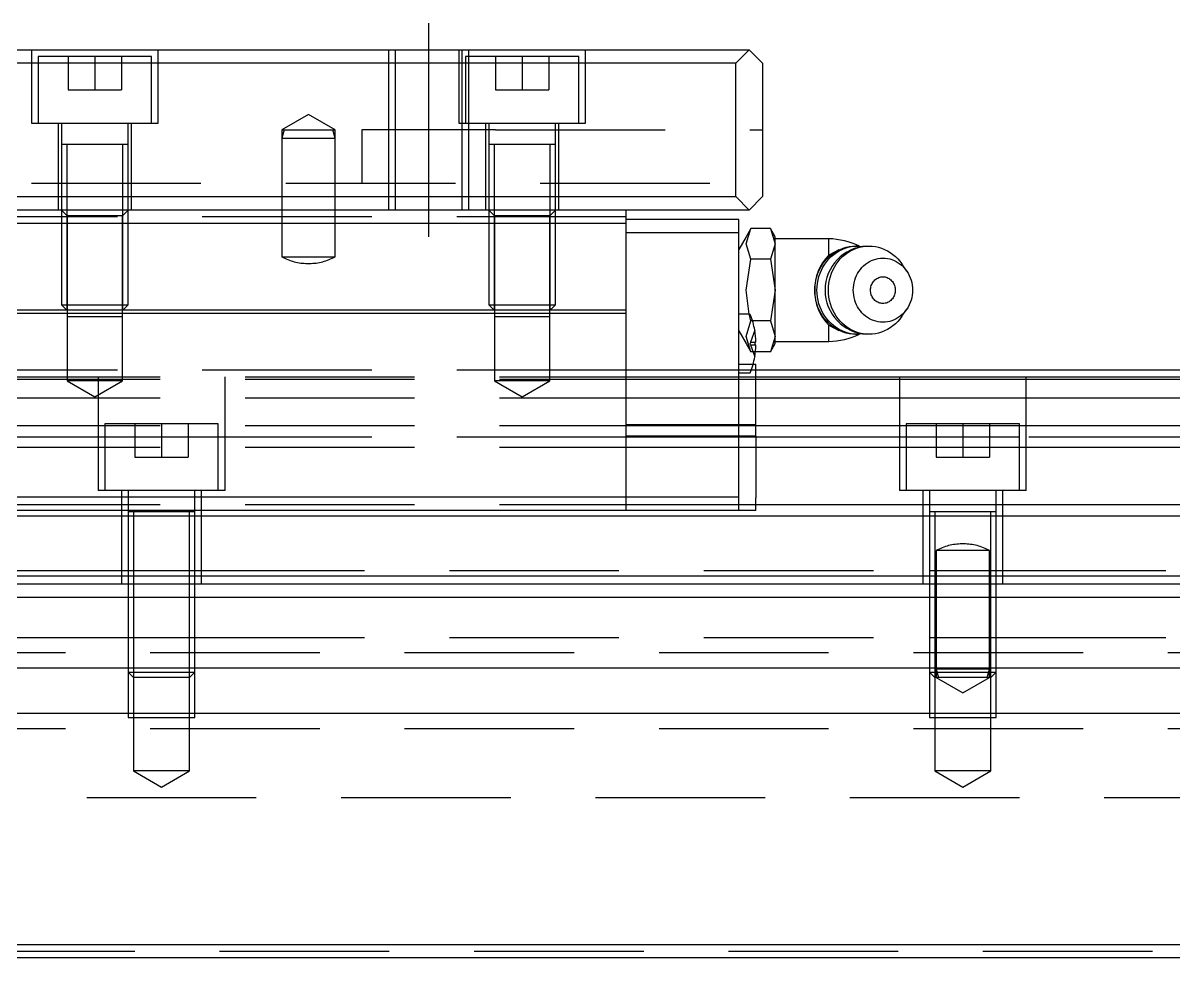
# Model space of a CAD drawing. Extents: x -25 to 921, y -348 to 120.
# Drawn here: x 309.6 to 395.8, y -322.6 to -252.6 of the extents above; entities that cross this region are included whole.
import ezdxf

# ---------------------------------------------------------------- set-up
doc = ezdxf.new("R2010")
doc.units = 0
doc.linetypes.add('CENTER', pattern=[50.8, 31.75, -6.35, 6.35, -6.35])
doc.linetypes.add('DASHED', pattern=[19.05, 12.7, -6.35])
doc.layers.get('0').update_dxf_attribs({"linetype": 'CONTINUOUS'})
doc.layers.add('CENTER', color=1, linetype='CENTER')

msp = doc.modelspace()

# ---------------------------------------------------------------- linework, layer by layer
at = {"color": 7, "linetype": 'CONTINUOUS'}
for p, q in [((216, -254.57), (364, -254.57)), ((364, -254.57), (363, -255.57)), ((365, -255.57), (364, -254.57)), ((363, -255.57), (217, -255.57)), ((363, -265.57), (363, -255.57)), ((365, -255.57), (365, -265.57)), ((217, -265.57), (363, -265.57)), ((363, -265.57), (364, -266.57)), ((364, -266.57), (365, -265.57)), ((364, -266.57), (216, -266.57)), ((354.8, -267.57), (354.8, -266.57)), ((354.8, -267.57), (307.2, -267.57)), ((363.232, -267.27), (354.8, -267.27)), ((354.8, -274.07), (354.8, -267.57)), ((363.232, -268.27), (363.232, -267.27)), ((364.135, -267.951), (363.778, -268.57)), ((363.778, -269.106), (364.135, -267.951)), ((365.6, -267.951), (364.135, -267.951)), ((365.6, -267.951), (365.599, -267.95)), ((365.957, -268.57), (365.6, -267.951)), ((365.6, -267.951), (365.957, -269.106)), ((363.232, -268.27), (354.8, -268.27)), ((363.232, -288.07), (363.232, -268.27)), ((363.778, -268.57), (363.232, -269.515)), ((365.957, -269.106), (365.957, -268.57)), ((369.957, -268.72), (365.957, -268.72)), ((369.957, -269.957), (369.957, -268.72)), ((364.135, -270.261), (363.778, -269.106)), ((365.957, -269.106), (365.6, -270.261)), ((365.957, -272.57), (365.957, -269.106)), ((370.718, -269.561), (369.957, -269.957)), ((370.177, -269.9), (370.376, -269.756)), ((370.33, -269.9), (370.529, -269.756)), ((370.376, -269.756), (370.585, -269.63)), ((370.529, -269.756), (370.738, -269.63)), ((370.585, -269.63), (370.802, -269.521)), ((370.738, -269.63), (370.955, -269.521)), ((370.802, -269.521), (371.027, -269.432)), ((370.955, -269.521), (371.18, -269.432)), ((371.027, -269.432), (371.257, -269.361)), ((371.18, -269.432), (371.41, -269.361)), ((371.189, -269.9), (371.388, -269.756)), ((371.257, -269.361), (371.492, -269.311)), ((371.388, -269.756), (371.597, -269.63)), ((371.41, -269.361), (371.645, -269.311)), ((371.492, -269.311), (371.729, -269.28)), ((371.597, -269.63), (371.815, -269.521)), ((371.645, -269.311), (371.883, -269.28)), ((371.729, -269.28), (371.969, -269.27)), ((371.815, -269.521), (372.039, -269.432)), ((371.883, -269.28), (372.122, -269.27)), ((372.122, -269.27), (371.969, -269.27)), ((372.039, -269.432), (372.27, -269.361)), ((372.122, -269.27), (372.534, -269.3)), ((372.27, -269.361), (372.504, -269.311)), ((372.504, -269.311), (372.742, -269.28)), ((372.742, -269.28), (372.981, -269.27)), ((372.981, -269.27), (373.219, -269.28)), ((373.219, -269.28), (373.455, -269.31)), ((373.455, -269.31), (373.688, -269.36)), ((373.688, -269.36), (373.916, -269.429)), ((373.916, -269.429), (374.14, -269.517)), ((374.14, -269.517), (374.356, -269.624)), ((374.356, -269.624), (374.563, -269.749)), ((374.563, -269.749), (374.762, -269.891)), ((363.778, -272.57), (364.135, -270.261)), ((365.6, -270.261), (364.135, -270.261)), ((365.6, -270.261), (365.957, -272.57)), ((369.502, -270.63), (369.65, -270.427)), ((369.65, -270.427), (369.813, -270.237)), ((369.655, -270.63), (369.803, -270.427)), ((369.803, -270.427), (369.966, -270.237)), ((369.813, -270.237), (369.989, -270.061)), ((369.966, -270.237), (370.142, -270.061)), ((369.989, -270.061), (370.177, -269.9)), ((370.142, -270.061), (370.33, -269.9)), ((370.515, -270.63), (370.663, -270.427)), ((370.663, -270.427), (370.826, -270.237)), ((370.826, -270.237), (371.001, -270.061)), ((371.001, -270.061), (371.189, -269.9)), ((372.707, -270.632), (372.851, -270.527)), ((372.851, -270.527), (373.002, -270.435)), ((373.002, -270.435), (373.159, -270.356)), ((373.159, -270.356), (373.322, -270.29)), ((373.322, -270.29), (373.489, -270.238)), ((373.489, -270.238), (373.659, -270.201)), ((373.659, -270.201), (373.831, -270.178)), ((373.831, -270.178), (374.005, -270.17)), ((374.005, -270.17), (374.178, -270.177)), ((374.178, -270.177), (374.351, -270.198)), ((374.351, -270.198), (374.521, -270.233)), ((374.521, -270.233), (374.688, -270.283)), ((374.688, -270.283), (374.852, -270.348)), ((374.762, -269.891), (374.949, -270.049)), ((374.852, -270.348), (375.01, -270.425)), ((374.949, -270.049), (375.124, -270.223)), ((375.01, -270.425), (375.162, -270.516)), ((375.124, -270.223), (375.287, -270.41)), ((375.162, -270.516), (375.307, -270.619)), ((375.287, -270.41), (375.435, -270.611)), ((375.307, -270.619), (375.444, -270.735)), ((375.799, -271.145), (375.435, -270.611)), ((369.069, -271.55), (369.152, -271.307)), ((369.152, -271.307), (369.252, -271.072)), ((369.222, -271.55), (369.305, -271.307)), ((369.252, -271.072), (369.369, -270.846)), ((369.305, -271.307), (369.405, -271.072)), ((369.369, -270.846), (369.502, -270.63)), ((369.405, -271.072), (369.522, -270.846)), ((369.522, -270.846), (369.655, -270.63)), ((370.082, -271.55), (370.165, -271.307)), ((370.165, -271.307), (370.265, -271.072)), ((370.265, -271.072), (370.382, -270.846)), ((370.382, -270.846), (370.515, -270.63)), ((371.965, -271.654), (372.038, -271.483)), ((372.038, -271.483), (372.122, -271.319)), ((372.122, -271.319), (372.218, -271.163)), ((372.218, -271.163), (372.326, -271.015)), ((372.326, -271.015), (372.443, -270.877)), ((372.443, -270.877), (372.57, -270.749)), ((372.57, -270.749), (372.707, -270.632)), ((375.444, -270.735), (375.572, -270.862)), ((375.572, -270.862), (375.691, -270.999)), ((375.691, -270.999), (375.799, -271.145)), ((375.799, -271.145), (375.898, -271.303)), ((375.898, -271.303), (375.985, -271.469)), ((375.985, -271.469), (376.059, -271.642)), ((368.92, -272.57), (368.929, -272.311)), ((368.929, -272.311), (368.957, -272.054)), ((368.957, -272.054), (369.004, -271.8)), ((369.004, -271.8), (369.069, -271.55)), ((369.073, -272.57), (369.082, -272.311)), ((369.082, -272.311), (369.111, -272.054)), ((369.111, -272.054), (369.157, -271.8)), ((369.157, -271.8), (369.222, -271.55)), ((369.933, -272.57), (369.942, -272.311)), ((369.942, -272.311), (369.97, -272.054)), ((369.97, -272.054), (370.017, -271.8)), ((370.017, -271.8), (370.082, -271.55)), ((371.804, -272.382), (371.825, -272.196)), ((371.825, -272.196), (371.858, -272.011)), ((371.858, -272.011), (371.905, -271.83)), ((371.905, -271.83), (371.965, -271.654)), ((373.105, -272.396), (373.122, -272.311)), ((373.122, -272.311), (373.147, -272.228)), ((373.147, -272.228), (373.177, -272.147)), ((373.177, -272.147), (373.215, -272.07)), ((373.215, -272.07), (373.258, -271.996)), ((373.258, -271.996), (373.307, -271.927)), ((373.307, -271.927), (373.361, -271.863)), ((373.361, -271.863), (373.421, -271.804)), ((373.421, -271.804), (373.485, -271.751)), ((373.485, -271.751), (373.553, -271.704)), ((373.553, -271.704), (373.624, -271.664)), ((373.624, -271.664), (373.699, -271.63)), ((373.699, -271.63), (373.776, -271.604)), ((373.776, -271.604), (373.854, -271.585)), ((373.854, -271.585), (373.934, -271.574)), ((373.934, -271.574), (374.015, -271.57)), ((374.015, -271.57), (374.095, -271.574)), ((374.095, -271.574), (374.175, -271.585)), ((374.175, -271.585), (374.254, -271.604)), ((374.254, -271.604), (374.331, -271.63)), ((374.331, -271.63), (374.405, -271.664)), ((374.405, -271.664), (374.477, -271.704)), ((374.477, -271.704), (374.545, -271.751)), ((374.545, -271.751), (374.609, -271.804)), ((374.609, -271.804), (374.668, -271.863)), ((374.668, -271.863), (374.722, -271.927)), ((374.722, -271.927), (374.771, -271.996)), ((374.771, -271.996), (374.815, -272.07)), ((374.815, -272.07), (374.852, -272.147)), ((374.852, -272.147), (374.883, -272.228)), ((374.883, -272.228), (374.907, -272.311)), ((374.907, -272.311), (374.925, -272.396)), ((376.059, -271.642), (376.121, -271.82)), ((376.121, -271.82), (376.169, -272.003)), ((376.169, -272.003), (376.204, -272.19)), ((376.204, -272.19), (376.225, -272.38)), ((364, -274.368), (363.778, -272.57)), ((365.957, -272.57), (365.6, -274.879)), ((365.957, -276.034), (365.957, -272.57)), ((368.929, -272.829), (368.92, -272.57)), ((368.957, -273.086), (368.929, -272.829)), ((369.004, -273.34), (368.957, -273.086)), ((369.082, -272.829), (369.073, -272.57)), ((369.111, -273.086), (369.082, -272.829)), ((369.157, -273.34), (369.111, -273.086)), ((369.942, -272.829), (369.933, -272.57)), ((369.97, -273.086), (369.942, -272.829)), ((370.017, -273.34), (369.97, -273.086)), ((371.797, -272.57), (371.804, -272.382)), ((371.804, -272.758), (371.797, -272.57)), ((371.825, -272.944), (371.804, -272.758)), ((371.858, -273.129), (371.825, -272.944)), ((371.905, -273.31), (371.858, -273.129)), ((373.091, -272.57), (373.094, -272.483)), ((373.094, -272.657), (373.091, -272.57)), ((373.094, -272.483), (373.105, -272.396)), ((373.105, -272.744), (373.094, -272.657)), ((373.122, -272.829), (373.105, -272.744)), ((373.147, -272.912), (373.122, -272.829)), ((373.177, -272.993), (373.147, -272.912)), ((373.215, -273.07), (373.177, -272.993)), ((373.258, -273.144), (373.215, -273.07)), ((373.307, -273.213), (373.258, -273.144)), ((374.771, -273.144), (374.722, -273.213)), ((374.815, -273.07), (374.771, -273.144)), ((374.852, -272.993), (374.815, -273.07)), ((374.883, -272.912), (374.852, -272.993)), ((374.907, -272.829), (374.883, -272.912)), ((374.925, -272.744), (374.907, -272.829)), ((374.925, -272.396), (374.935, -272.483)), ((374.935, -272.657), (374.925, -272.744)), ((374.935, -272.483), (374.939, -272.57)), ((374.939, -272.57), (374.935, -272.657)), ((376.169, -273.137), (376.121, -273.32)), ((376.204, -272.95), (376.169, -273.137)), ((376.225, -272.76), (376.204, -272.95)), ((376.225, -272.38), (376.232, -272.57)), ((376.232, -272.57), (376.225, -272.76)), ((369.069, -273.59), (369.004, -273.34)), ((369.152, -273.833), (369.069, -273.59)), ((369.252, -274.068), (369.152, -273.833)), ((369.222, -273.59), (369.157, -273.34)), ((369.305, -273.833), (369.222, -273.59)), ((369.369, -274.294), (369.252, -274.068)), ((369.405, -274.068), (369.305, -273.833)), ((369.522, -274.294), (369.405, -274.068)), ((370.082, -273.59), (370.017, -273.34)), ((370.165, -273.833), (370.082, -273.59)), ((370.265, -274.068), (370.165, -273.833)), ((370.382, -274.294), (370.265, -274.068)), ((371.965, -273.486), (371.905, -273.31)), ((372.038, -273.657), (371.965, -273.486)), ((372.122, -273.821), (372.038, -273.657)), ((372.218, -273.977), (372.122, -273.821)), ((372.326, -274.125), (372.218, -273.977)), ((373.361, -273.277), (373.307, -273.213)), ((373.421, -273.336), (373.361, -273.277)), ((373.485, -273.389), (373.421, -273.336)), ((373.553, -273.436), (373.485, -273.389)), ((373.624, -273.476), (373.553, -273.436)), ((373.699, -273.51), (373.624, -273.476)), ((373.776, -273.536), (373.699, -273.51)), ((373.854, -273.555), (373.776, -273.536)), ((373.934, -273.566), (373.854, -273.555)), ((374.015, -273.57), (373.934, -273.566)), ((374.095, -273.566), (374.015, -273.57)), ((374.175, -273.555), (374.095, -273.566)), ((374.254, -273.536), (374.175, -273.555)), ((374.331, -273.51), (374.254, -273.536)), ((374.405, -273.476), (374.331, -273.51)), ((374.477, -273.436), (374.405, -273.476)), ((374.545, -273.389), (374.477, -273.436)), ((374.609, -273.336), (374.545, -273.389)), ((374.668, -273.277), (374.609, -273.336)), ((374.722, -273.213), (374.668, -273.277)), ((375.435, -274.529), (375.799, -273.995)), ((375.799, -273.995), (375.691, -274.141)), ((375.898, -273.837), (375.799, -273.995)), ((375.985, -273.671), (375.898, -273.837)), ((376.059, -273.498), (375.985, -273.671)), ((376.121, -273.32), (376.059, -273.498)), ((354.8, -274.07), (307.2, -274.07)), ((354.8, -274.32), (307.2, -274.32)), ((354.8, -274.32), (354.8, -274.07)), ((354.8, -288.07), (354.8, -274.32)), ((364.014, -274.37), (363.232, -274.37)), ((365.6, -274.879), (364.257, -274.879)), ((365.6, -274.879), (365.957, -276.034)), ((369.502, -274.51), (369.369, -274.294)), ((369.65, -274.713), (369.502, -274.51)), ((369.655, -274.51), (369.522, -274.294)), ((369.813, -274.903), (369.65, -274.713)), ((369.803, -274.713), (369.655, -274.51)), ((369.966, -274.903), (369.803, -274.713)), ((369.989, -275.079), (369.813, -274.903)), ((370.142, -275.079), (369.966, -274.903)), ((370.515, -274.51), (370.382, -274.294)), ((370.663, -274.713), (370.515, -274.51)), ((370.826, -274.904), (370.663, -274.713)), ((371.001, -275.079), (370.826, -274.904)), ((372.443, -274.263), (372.326, -274.125)), ((372.57, -274.391), (372.443, -274.263)), ((372.707, -274.508), (372.57, -274.391)), ((372.851, -274.613), (372.707, -274.508)), ((373.002, -274.705), (372.851, -274.613)), ((373.159, -274.784), (373.002, -274.705)), ((373.322, -274.85), (373.159, -274.784)), ((373.489, -274.902), (373.322, -274.85)), ((373.659, -274.939), (373.489, -274.902)), ((374.521, -274.907), (374.351, -274.942)), ((374.688, -274.857), (374.521, -274.907)), ((374.852, -274.792), (374.688, -274.857)), ((375.01, -274.715), (374.852, -274.792)), ((375.124, -274.917), (374.949, -275.091)), ((375.162, -274.624), (375.01, -274.715)), ((375.287, -274.73), (375.124, -274.917)), ((375.307, -274.521), (375.162, -274.624)), ((375.435, -274.529), (375.287, -274.73)), ((375.444, -274.405), (375.307, -274.521)), ((375.572, -274.278), (375.444, -274.405)), ((375.691, -274.141), (375.572, -274.278)), ((369.957, -275.183), (370.717, -275.579)), ((369.957, -276.42), (369.957, -275.183)), ((370.177, -275.24), (369.989, -275.079)), ((370.33, -275.24), (370.142, -275.079)), ((370.376, -275.384), (370.177, -275.24)), ((370.529, -275.384), (370.33, -275.24)), ((370.585, -275.51), (370.376, -275.384)), ((370.738, -275.51), (370.529, -275.384)), ((370.802, -275.619), (370.585, -275.51)), ((370.955, -275.619), (370.738, -275.51)), ((371.027, -275.708), (370.802, -275.619)), ((371.18, -275.708), (370.955, -275.619)), ((371.189, -275.24), (371.001, -275.079)), ((371.257, -275.779), (371.027, -275.708)), ((371.41, -275.779), (371.18, -275.708)), ((371.388, -275.384), (371.189, -275.24)), ((371.492, -275.829), (371.257, -275.779)), ((371.597, -275.51), (371.388, -275.384)), ((371.645, -275.829), (371.41, -275.779)), ((371.815, -275.619), (371.597, -275.51)), ((372.039, -275.709), (371.815, -275.619)), ((372.27, -275.779), (372.039, -275.709)), ((372.505, -275.829), (372.27, -275.779)), ((373.688, -275.78), (373.455, -275.83)), ((373.831, -274.962), (373.659, -274.939)), ((373.917, -275.711), (373.688, -275.78)), ((374.005, -274.97), (373.831, -274.962)), ((374.14, -275.623), (373.917, -275.711)), ((374.178, -274.963), (374.005, -274.97)), ((374.356, -275.516), (374.14, -275.623)), ((374.351, -274.942), (374.178, -274.963)), ((374.564, -275.391), (374.356, -275.516)), ((374.762, -275.249), (374.564, -275.391)), ((374.949, -275.091), (374.762, -275.249)), ((364.416, -276.47), (364.416, -276.67)), ((364.498, -276.47), (364.416, -276.47)), ((365.957, -276.034), (365.6, -277.189)), ((365.6, -277.189), (365.957, -276.57)), ((365.957, -276.57), (365.957, -276.034)), ((365.957, -276.42), (369.957, -276.42)), ((371.729, -275.86), (371.492, -275.829)), ((371.883, -275.86), (371.645, -275.829)), ((371.969, -275.87), (371.729, -275.86)), ((372.122, -275.87), (371.883, -275.86)), ((371.969, -275.87), (372.122, -275.87)), ((372.534, -275.84), (372.122, -275.87)), ((372.742, -275.86), (372.505, -275.829)), ((372.982, -275.87), (372.742, -275.86)), ((373.219, -275.86), (372.982, -275.87)), ((373.455, -275.83), (373.219, -275.86)), ((364.416, -276.67), (364.498, -276.67)), ((365.6, -277.189), (364.467, -277.189)), ((365.599, -277.19), (365.6, -277.189)), ((364.5, -278.14), (364.291, -278.14)), ((364.5, -280.74), (364.5, -278.14)), ((363.232, -278.77), (364.014, -278.77)), ((508, -278.57), (364.5, -278.57)), ((364.5, -279.07), (580, -279.07)), ((364.5, -279.234), (580, -279.234)), ((364.5, -280.632), (580, -280.632)), ((364.5, -282.653), (364.5, -280.74)), ((364.5, -282.653), (363.232, -282.653)), ((364.5, -283.498), (364.5, -282.653)), ((364.5, -283.498), (363.232, -283.498)), ((364.5, -282.708), (580, -282.708)), ((364.5, -283.498), (364.5, -288.108)), ((364.5, -284.329), (580, -284.329)), ((354.8, -288.07), (307.2, -288.07)), ((363.232, -288.07), (354.8, -288.07)), ((354.8, -289.07), (354.8, -288.07)), ((363.232, -289.07), (363.232, -288.07)), ((364.5, -289.07), (364.5, -288.108)), ((364.5, -288.622), (580, -288.622)), ((0, -289.47), (580, -289.47)), ((354.8, -289.07), (307.2, -289.07)), ((363.232, -289.07), (354.8, -289.07)), ((364.5, -289.07), (363.232, -289.07)), ((0, -293.97), (580, -293.97)), ((1, -294.57), (579, -294.57)), ((578, -295.57), (2, -295.57)), ((578, -300.87), (2, -300.87)), ((578, -304.27), (2, -304.27)), ((2, -321.57), (578, -321.57)), ((579, -322.57), (1, -322.57))]:
    msp.add_line(p, q, dxfattribs=at)
at = {"color": 3, "linetype": 'DASHED'}
for p, q in [((310.25, -254.57), (310.25, -260.07)), ((310.75, -255.07), (310.75, -260.07)), ((319.25, -255.07), (310.75, -255.07)), ((313, -255.07), (313, -257.57)), ((315, -255.07), (315, -257.57)), ((317, -255.07), (317, -257.57)), ((319.25, -260.07), (319.25, -255.07)), ((319.75, -260.07), (319.75, -254.57)), ((337, -254.57), (337, -266.57)), ((337.5, -254.57), (337.5, -266.57)), ((342.25, -254.57), (342.25, -260.07)), ((342.5, -266.57), (342.5, -254.57)), ((342.75, -255.07), (342.75, -260.07)), ((351.25, -255.07), (342.75, -255.07)), ((343, -255.07), (343, -254.57)), ((343, -260.07), (343, -255.07)), ((345, -255.07), (345, -257.57)), ((347, -255.07), (347, -257.57)), ((349, -255.07), (349, -257.57)), ((351.25, -260.07), (351.25, -255.07)), ((351.75, -260.07), (351.75, -254.57)), ((313, -257.57), (315, -257.57)), ((315, -257.57), (317, -257.57)), ((345, -257.57), (347, -257.57)), ((347, -257.57), (349, -257.57)), ((331, -259.415), (329, -260.57)), ((333, -260.57), (331, -259.415)), ((310.25, -260.07), (319.75, -260.07)), ((312.25, -260.07), (312.25, -266.57)), ((312.5, -260.07), (312.5, -261.67)), ((317.5, -261.67), (317.5, -260.07)), ((317.75, -266.57), (317.75, -260.07)), ((342.25, -260.07), (351.75, -260.07)), ((343, -266.57), (343, -260.07)), ((344.25, -260.07), (344.25, -266.57)), ((344.5, -260.07), (344.5, -261.67)), ((349.5, -261.67), (349.5, -260.07)), ((349.75, -266.57), (349.75, -260.07)), ((329, -260.57), (329, -261.2)), ((329.169, -260.57), (329, -261.2)), ((329, -260.57), (331, -260.57)), ((331, -260.57), (333, -260.57)), ((333, -261.2), (332.831, -260.57)), ((333, -261.2), (333, -260.57)), ((345, -260.57), (335, -260.57)), ((335, -260.57), (335, -264.57)), ((345, -260.57), (365, -260.57)), ((312.5, -261.665), (312.5, -261.67)), ((312.5, -261.67), (312.5, -266.57)), ((312.5, -261.67), (312.5, -261.675)), ((317.5, -261.67), (312.5, -261.67)), ((317.5, -261.67), (312.5, -261.67)), ((317.5, -261.67), (312.5, -261.67)), ((317.5, -261.67), (312.5, -261.67)), ((312.9, -261.67), (312.9, -266.57)), ((317.1, -266.57), (317.1, -261.67)), ((317.5, -261.67), (317.5, -261.665)), ((317.5, -266.57), (317.5, -261.67)), ((317.5, -261.675), (317.5, -261.67)), ((329, -261.2), (329, -266.57)), ((329, -261.2), (333, -261.2)), ((333, -266.57), (333, -261.2)), ((344.5, -261.665), (344.5, -261.67)), ((344.5, -261.67), (344.5, -261.675)), ((344.5, -261.67), (344.5, -266.57)), ((349.5, -261.67), (344.5, -261.67)), ((349.5, -261.67), (344.5, -261.67)), ((349.5, -261.67), (344.5, -261.67)), ((349.5, -261.67), (344.5, -261.67)), ((349.5, -261.67), (344.5, -261.67)), ((344.9, -261.67), (344.9, -266.57)), ((349.1, -266.57), (349.1, -261.67)), ((349.5, -261.67), (349.5, -261.665)), ((349.5, -261.675), (349.5, -261.67)), ((349.5, -266.57), (349.5, -261.67)), ((215, -264.57), (365, -264.57)), ((354.8, -267.07), (307.2, -267.07)), ((312.5, -266.57), (312.938, -267.008)), ((312.5, -266.57), (312.5, -273.67)), ((317.5, -266.57), (312.5, -266.57)), ((312.9, -266.57), (312.9, -274.07)), ((312.938, -267.008), (312.938, -274.57)), ((317.062, -267.008), (312.938, -267.008)), ((317.062, -267.008), (317.5, -266.57)), ((317.062, -274.57), (317.062, -267.008)), ((317.1, -274.07), (317.1, -266.57)), ((317.5, -273.67), (317.5, -266.57)), ((329, -266.57), (329, -270.07)), ((333, -270.07), (333, -266.57)), ((344.5, -266.57), (344.938, -267.008)), ((344.5, -266.57), (344.5, -273.67)), ((349.5, -266.57), (344.5, -266.57)), ((344.9, -266.57), (344.9, -274.07)), ((344.938, -267.008), (344.938, -274.57)), ((349.062, -267.008), (344.938, -267.008)), ((349.062, -267.008), (349.5, -266.57)), ((349.062, -274.57), (349.062, -267.008)), ((349.1, -274.07), (349.1, -266.57)), ((349.5, -273.67), (349.5, -266.57)), ((329, -270.07), (333, -270.07)), ((330.937, -270.57), (331.063, -270.57)), ((312.5, -273.67), (312.9, -274.07)), ((312.5, -273.67), (317.5, -273.67)), ((317.1, -274.07), (317.5, -273.67)), ((344.5, -273.67), (344.9, -274.07)), ((344.5, -273.67), (349.5, -273.67)), ((349.1, -274.07), (349.5, -273.67)), ((312.933, -274.57), (312.933, -279.37)), ((317.067, -274.57), (312.933, -274.57)), ((317.067, -279.37), (317.067, -274.57)), ((344.933, -274.57), (344.933, -279.37)), ((349.067, -274.57), (344.933, -274.57)), ((349.067, -279.37), (349.067, -274.57)), ((363.778, -276.034), (364.135, -274.879)), ((364.135, -274.879), (364, -274.368)), ((364.257, -274.879), (364.135, -274.879)), ((363.232, -275.625), (363.778, -276.57)), ((364.416, -275.572), (364.1, -276.47)), ((364.135, -277.189), (363.778, -276.034)), ((363.778, -276.57), (364.135, -277.189)), ((364.1, -276.47), (364.065, -276.57)), ((364.1, -276.67), (364.065, -276.57)), ((364.1, -276.47), (364.416, -276.47)), ((364.1, -276.67), (364.416, -277.568)), ((364.1, -276.67), (364.416, -276.67)), ((364.467, -277.189), (364.135, -277.189)), ((364.291, -278.14), (363.232, -278.14)), ((307.2, -279.07), (354.8, -279.07)), ((307.2, -279.234), (354.8, -279.234)), ((354.8, -278.57), (309, -278.57)), ((315.25, -279.07), (315.25, -287.57)), ((324.75, -287.57), (324.75, -279.07)), ((363.232, -278.57), (354.8, -278.57)), ((354.8, -279.07), (363.232, -279.07)), ((354.8, -279.234), (363.232, -279.234)), ((364.157, -278.57), (363.232, -278.57)), ((363.232, -279.07), (364.5, -279.07)), ((363.232, -279.234), (364.5, -279.234)), ((364.5, -278.57), (364.157, -278.57)), ((375.25, -279.07), (375.25, -287.57)), ((384.75, -287.57), (384.75, -279.07)), ((312.933, -279.37), (315, -280.563)), ((317.067, -279.37), (312.933, -279.37)), ((315, -280.563), (317.067, -279.37)), ((344.933, -279.37), (347, -280.563)), ((349.067, -279.37), (344.933, -279.37)), ((347, -280.563), (349.067, -279.37)), ((307.2, -280.632), (354.8, -280.632)), ((354.8, -280.632), (363.232, -280.632)), ((363.232, -280.632), (364.5, -280.632)), ((315.75, -282.57), (315.75, -287.57)), ((324.25, -282.57), (315.75, -282.57)), ((318, -282.57), (318, -285.07)), ((320, -282.57), (320, -285.07)), ((322, -282.57), (322, -285.07)), ((324.25, -287.57), (324.25, -282.57)), ((363.232, -282.653), (354.8, -282.653)), ((375.75, -282.57), (375.75, -287.57)), ((384.25, -282.57), (375.75, -282.57)), ((378, -282.57), (378, -285.07)), ((380, -282.57), (380, -285.07)), ((382, -282.57), (382, -285.07)), ((384.25, -287.57), (384.25, -282.57)), ((307.2, -282.708), (354.8, -282.708)), ((354.8, -282.708), (363.232, -282.708)), ((363.232, -283.498), (354.8, -283.498)), ((363.232, -282.708), (364.5, -282.708)), ((315.75, -283.57), (307.2, -283.57)), ((307.2, -284.329), (354.8, -284.329)), ((324.25, -283.57), (315.75, -283.57)), ((354.8, -283.57), (324.25, -283.57)), ((363.232, -283.57), (354.8, -283.57)), ((354.8, -284.329), (363.232, -284.329)), ((364.5, -283.57), (363.232, -283.57)), ((363.232, -284.329), (364.5, -284.329)), ((375.75, -283.57), (364.5, -283.57)), ((384.25, -283.57), (375.75, -283.57)), ((435.75, -283.57), (384.25, -283.57)), ((318, -285.07), (320, -285.07)), ((320, -285.07), (322, -285.07)), ((378, -285.07), (380, -285.07)), ((380, -285.07), (382, -285.07)), ((324.75, -287.57), (315.25, -287.57)), ((317, -287.57), (317, -294.57)), ((317.5, -287.57), (317.5, -289.07)), ((322.5, -289.07), (322.5, -287.57)), ((323, -294.57), (323, -287.57)), ((384.75, -287.57), (375.25, -287.57)), ((377, -287.57), (377, -294.57)), ((377.5, -287.57), (377.5, -289.17)), ((382.5, -289.17), (382.5, -287.57)), ((383, -294.57), (383, -287.57)), ((307.2, -288.622), (354.8, -288.622)), ((354.8, -288.622), (363.232, -288.622)), ((363.232, -288.622), (364.5, -288.622)), ((317.5, -289.07), (317.5, -289.17)), ((317.5, -289.165), (317.5, -289.17)), ((317.5, -289.17), (317.5, -289.175)), ((317.5, -289.17), (317.5, -294.57)), ((322.5, -289.17), (317.5, -289.17)), ((317.9, -289.17), (317.9, -294.57)), ((322.1, -294.57), (322.1, -289.17)), ((322.5, -289.17), (322.5, -289.07)), ((322.5, -289.17), (322.5, -289.165)), ((322.5, -289.175), (322.5, -289.17)), ((322.5, -294.57), (322.5, -289.17)), ((377.5, -289.165), (377.5, -289.17)), ((377.5, -289.17), (377.5, -289.175)), ((377.5, -289.17), (377.5, -294.57)), ((382.5, -289.17), (377.5, -289.17)), ((377.9, -289.17), (377.9, -294.57)), ((382.1, -294.57), (382.1, -289.17)), ((382.5, -289.17), (382.5, -289.165)), ((382.5, -289.175), (382.5, -289.17)), ((382.5, -294.57), (382.5, -289.17)), ((378, -292.07), (378, -294.57)), ((382, -292.07), (378, -292.07)), ((380.063, -291.57), (379.937, -291.57)), ((382, -294.57), (382, -292.07)), ((305, -293.57), (317.5, -293.57)), ((317.5, -293.57), (317.9, -293.57)), ((317.9, -293.57), (322.1, -293.57)), ((322.1, -293.57), (322.5, -293.57)), ((322.5, -293.57), (377.5, -293.57)), ((377.5, -293.57), (377.9, -293.57)), ((377.9, -293.57), (378, -293.57)), ((378, -293.57), (382, -293.57)), ((382, -293.57), (382.1, -293.57)), ((382.1, -293.57), (382.5, -293.57)), ((382.5, -293.57), (437.5, -293.57)), ((317.5, -294.57), (317.5, -300.87)), ((317.5, -294.57), (317.5, -300.87)), ((317.9, -294.57), (317.9, -300.87)), ((322.1, -300.87), (322.1, -294.57)), ((322.5, -300.87), (322.5, -294.57)), ((322.5, -300.87), (322.5, -294.57)), ((377.5, -294.57), (377.5, -300.87)), ((377.5, -294.57), (377.5, -300.87)), ((377.9, -294.57), (377.9, -300.87)), ((378, -294.57), (378, -300.87)), ((382, -300.87), (382, -294.57)), ((382.1, -300.87), (382.1, -294.57)), ((382.5, -300.87), (382.5, -294.57)), ((382.5, -300.87), (382.5, -294.57)), ((309, -298.57), (317.5, -298.57)), ((317.5, -298.57), (317.9, -298.57)), ((317.9, -298.57), (322.1, -298.57)), ((322.1, -298.57), (322.5, -298.57)), ((322.5, -298.57), (377.5, -298.57)), ((377.5, -298.57), (377.9, -298.57)), ((377.9, -298.57), (378, -298.57)), ((378, -298.57), (382, -298.57)), ((382, -298.57), (382.1, -298.57)), ((382.1, -298.57), (382.5, -298.57)), ((382.5, -298.57), (403.292, -298.57)), ((579.5, -299.72), (0.5, -299.72)), ((317.5, -300.87), (317.5, -301.17)), ((317.5, -300.87), (317.5, -301.17)), ((317.5, -301.17), (317.9, -301.57)), ((317.5, -301.17), (317.5, -304.27)), ((317.5, -301.17), (322.5, -301.17)), ((317.9, -300.87), (317.9, -301.57)), ((317.9, -301.57), (317.9, -304.57)), ((322.1, -301.57), (317.9, -301.57)), ((322.1, -301.57), (322.1, -300.87)), ((322.1, -301.57), (322.5, -301.17)), ((322.1, -304.57), (322.1, -301.57)), ((322.5, -301.17), (322.5, -300.87)), ((322.5, -301.17), (322.5, -300.87)), ((322.5, -304.27), (322.5, -301.17)), ((377.5, -300.87), (377.5, -301.17)), ((377.5, -300.87), (377.5, -301.17)), ((377.5, -301.17), (377.9, -301.57)), ((377.5, -301.17), (377.5, -304.27)), ((377.5, -301.17), (382.5, -301.17)), ((377.9, -300.87), (377.9, -301.57)), ((377.9, -301.57), (377.9, -304.57)), ((382.1, -301.57), (377.9, -301.57)), ((378, -300.87), (378, -300.94)), ((378, -300.94), (378, -301.57)), ((378, -300.94), (378.169, -301.57)), ((382, -300.94), (378, -300.94)), ((378, -301.57), (380, -302.725)), ((380, -302.725), (382, -301.57)), ((381.831, -301.57), (382, -300.94)), ((382, -300.94), (382, -300.87)), ((382, -301.57), (382, -300.94)), ((382.1, -301.57), (382.1, -300.87)), ((382.1, -301.57), (382.5, -301.17)), ((382.1, -304.57), (382.1, -301.57)), ((382.5, -301.17), (382.5, -300.87)), ((382.5, -301.17), (382.5, -300.87)), ((382.5, -304.27), (382.5, -301.17)), ((317.5, -304.27), (317.5, -304.57)), ((317.5, -304.57), (322.5, -304.57)), ((317.9, -304.57), (317.9, -308.57)), ((322.1, -308.57), (322.1, -304.57)), ((322.5, -304.57), (322.5, -304.27)), ((377.5, -304.27), (377.5, -304.57)), ((377.5, -304.57), (382.5, -304.57)), ((377.9, -304.57), (377.9, -308.57)), ((382.1, -308.57), (382.1, -304.57)), ((382.5, -304.57), (382.5, -304.27)), ((579.5, -305.42), (0.5, -305.42)), ((317.9, -308.57), (320, -309.782)), ((322.1, -308.57), (317.9, -308.57)), ((320, -309.782), (322.1, -308.57)), ((377.9, -308.57), (380, -309.782)), ((382.1, -308.57), (377.9, -308.57)), ((380, -309.782), (382.1, -308.57)), ((403.292, -310.57), (296.708, -310.57)), ((0.5, -322.07), (579.5, -322.07))]:
    msp.add_line(p, q, dxfattribs=at)
at = {"color": 7, "linetype": 'CONTINUOUS'}
for centre, radius, start, end in [((369.729, -274.716), 6, 65.106, 87.82141), ((372.981, -272.57), 3.3, 92.91343, 180.00002), ((372.403, -272.44), 3.485, 134.56639, 182.18458), ((372.373, -272.712), 3.456, 177.7054, 225.64142), ((372.981, -272.57), 3.3, 179.99998, 267.06257), ((364.014, -274.47), 0.1, 20.85059, 90), ((358.5, -276.57), 6, 9.59407, 20.85059), ((358.5, -276.57), 5.999, 0.95511, 9.57967), ((369.729, -270.424), 6, 272.17859, 294.894), ((358.5, -276.57), 5.999, 350.42033, 359.04489), ((358.5, -276.57), 6, 339.14941, 350.40593), ((364.014, -278.67), 0.1, 270, 339.14941)]:
    msp.add_arc(centre, radius, start, end, dxfattribs=at)
at = {"color": 3, "linetype": 'DASHED'}
for centre, start, end in [((330.937, -266.57), 241.03047, 270), ((331.063, -266.57), 270, 298.96953), ((379.937, -295.57), 90, 118.96953), ((380.063, -295.57), 61.03047, 90)]:
    msp.add_arc(centre, 4, start, end, dxfattribs=at)
at = {"layer": 'CENTER', "color": 1, "linetype": 'CENTER'}
msp.add_line((340, -252.57), (340, -268.57), dxfattribs=at)

doc.saveas('drawing.dxf')
